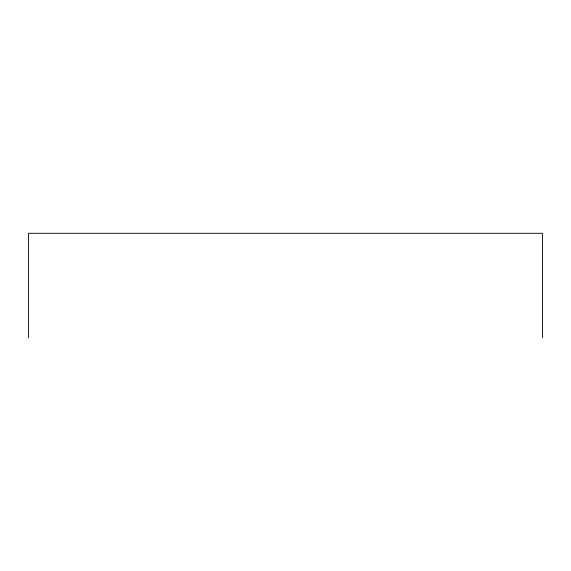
<?xml version="1.0" encoding="UTF-8"?>
<svg xmlns="http://www.w3.org/2000/svg" width="571" height="571" viewBox="0 0 571 571"><rect width="100%" height="100%" fill="white"/><g stroke="black" fill="none" stroke-linecap="round" stroke-linejoin="round"><path stroke-width="0.86" d="M542.45 337.711L542.45 233.289L28.55 233.289L28.55 337.711"/></g></svg>
